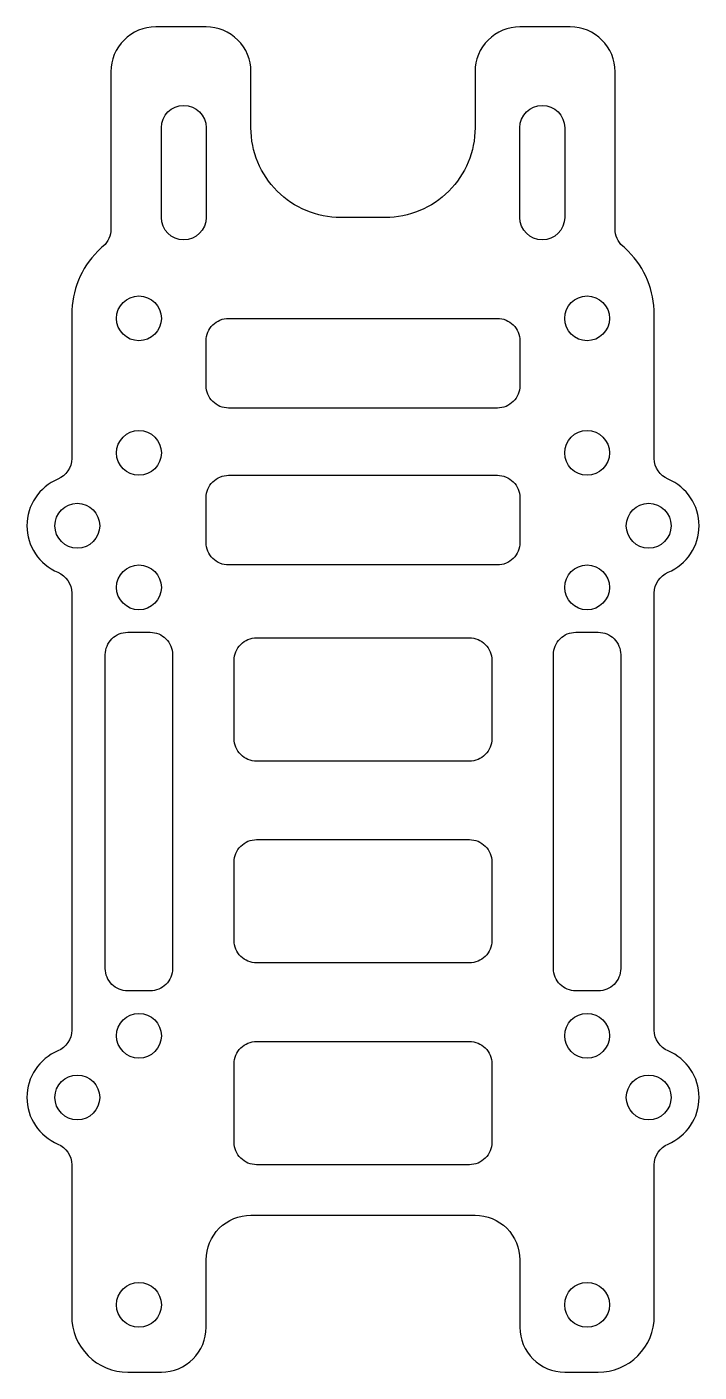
# Model space of a CAD drawing. Header units: millimetres. Extents: x -25 to 5, y -15 to 45.
import ezdxf

# ---------------------------------------------------------------- set-up
doc = ezdxf.new("R2010")
doc.units = ezdxf.units.MM

msp = doc.modelspace()

# ---------------------------------------------------------------- linework, layer by layer
for points in [[(-23, -12.5, 0.414214), (-20.5, -15), (-19, -15, 0.414214), (-17, -13), (-17, -10, -0.414214), (-15, -8), (-5, -8, -0.414214), (-3, -10), (-3, -13, 0.414214), (-1, -15), (0.5, -15, 0.414214), (3, -12.5), (3, -5.75, -0.302776), (3.615, -4.827, 0.666667), (3.615, -0.673, -0.302776), (3, 0.25), (3, 19.75, -0.302776), (3.615, 20.673, 0.666667), (3.615, 24.827, -0.302776), (3, 25.75), (3, 32.173, 0.198088), (1.837, 34.992, 0.016633), (1.589, 35.226, -0.215431), (1.25, 35.977), (1.25, 43, 0.414214), (-0.75, 45), (-3, 45, 0.414214), (-5, 43), (-5, 40.5, -0.414214), (-9, 36.5), (-11, 36.5, -0.414214), (-15, 40.5), (-15, 43, 0.414214), (-17, 45), (-19.25, 45, 0.414214), (-21.25, 43), (-21.25, 35.977, -0.215431), (-21.589, 35.226, 0.016633), (-21.837, 34.992, 0.198088), (-23, 32.173), (-23, 25.75, -0.302776), (-23.615, 24.827, 0.666667), (-23.615, 20.673, -0.302776), (-23, 19.75), (-23, 0.25, -0.302776), (-23.615, -0.673, 0.666667), (-23.615, -4.827, -0.302776), (-23, -5.75)], [(-17, 36.5, -1), (-19, 36.5), (-19, 40.5, -1), (-17, 40.5)], [(-1, 36.5, -1), (-3, 36.5), (-3, 40.5, -1), (-1, 40.5)], [(-3, 31), (-3, 29, -0.414214), (-4, 28), (-16, 28, -0.414214), (-17, 29), (-17, 31, -0.414214), (-16, 32), (-4, 32, -0.414214)], [(-16, 21, -0.414214), (-17, 22), (-17, 24, -0.414214), (-16, 25), (-4, 25, -0.414214), (-3, 24), (-3, 22, -0.414214), (-4, 21)], [(-18.5, 17), (-18.5, 3, -0.414214), (-19.5, 2), (-20.5, 2, -0.414214), (-21.5, 3), (-21.5, 17, -0.414214), (-20.5, 18), (-19.5, 18, -0.414214)], [(1.5, 17), (1.5, 3, -0.414214), (0.5, 2), (-0.5, 2, -0.414214), (-1.5, 3), (-1.5, 17, -0.414214), (-0.5, 18), (0.5, 18, -0.414214)], [(-14.75, 12.25, -0.414214), (-15.75, 13.25), (-15.75, 16.75, -0.414214), (-14.75, 17.75), (-5.25, 17.75, -0.414214), (-4.25, 16.75), (-4.25, 13.25, -0.414214), (-5.25, 12.25)], [(-4.25, 7.75), (-4.25, 4.25, -0.414214), (-5.25, 3.25), (-14.75, 3.25, -0.414214), (-15.75, 4.25), (-15.75, 7.75, -0.414214), (-14.75, 8.75), (-5.25, 8.75, -0.414214)], [(-14.75, -5.75, -0.414214), (-15.75, -4.75), (-15.75, -1.25, -0.414214), (-14.75, -0.25), (-5.25, -0.25, -0.414214), (-4.25, -1.25), (-4.25, -4.75, -0.414214), (-5.25, -5.75)]]:
    msp.add_lwpolyline(points, format="xyb", close=True)
for centre in [(-20, 32), (0, 32), (-20, 26), (0, 26), (-22.75, 22.75), (2.75, 22.75), (-20, 20), (0, 20), (-20, 0), (0, 0), (-22.75, -2.75), (2.75, -2.75), (-20, -12), (0, -12)]:
    msp.add_circle(centre, 1)

doc.saveas('drawing.dxf')
